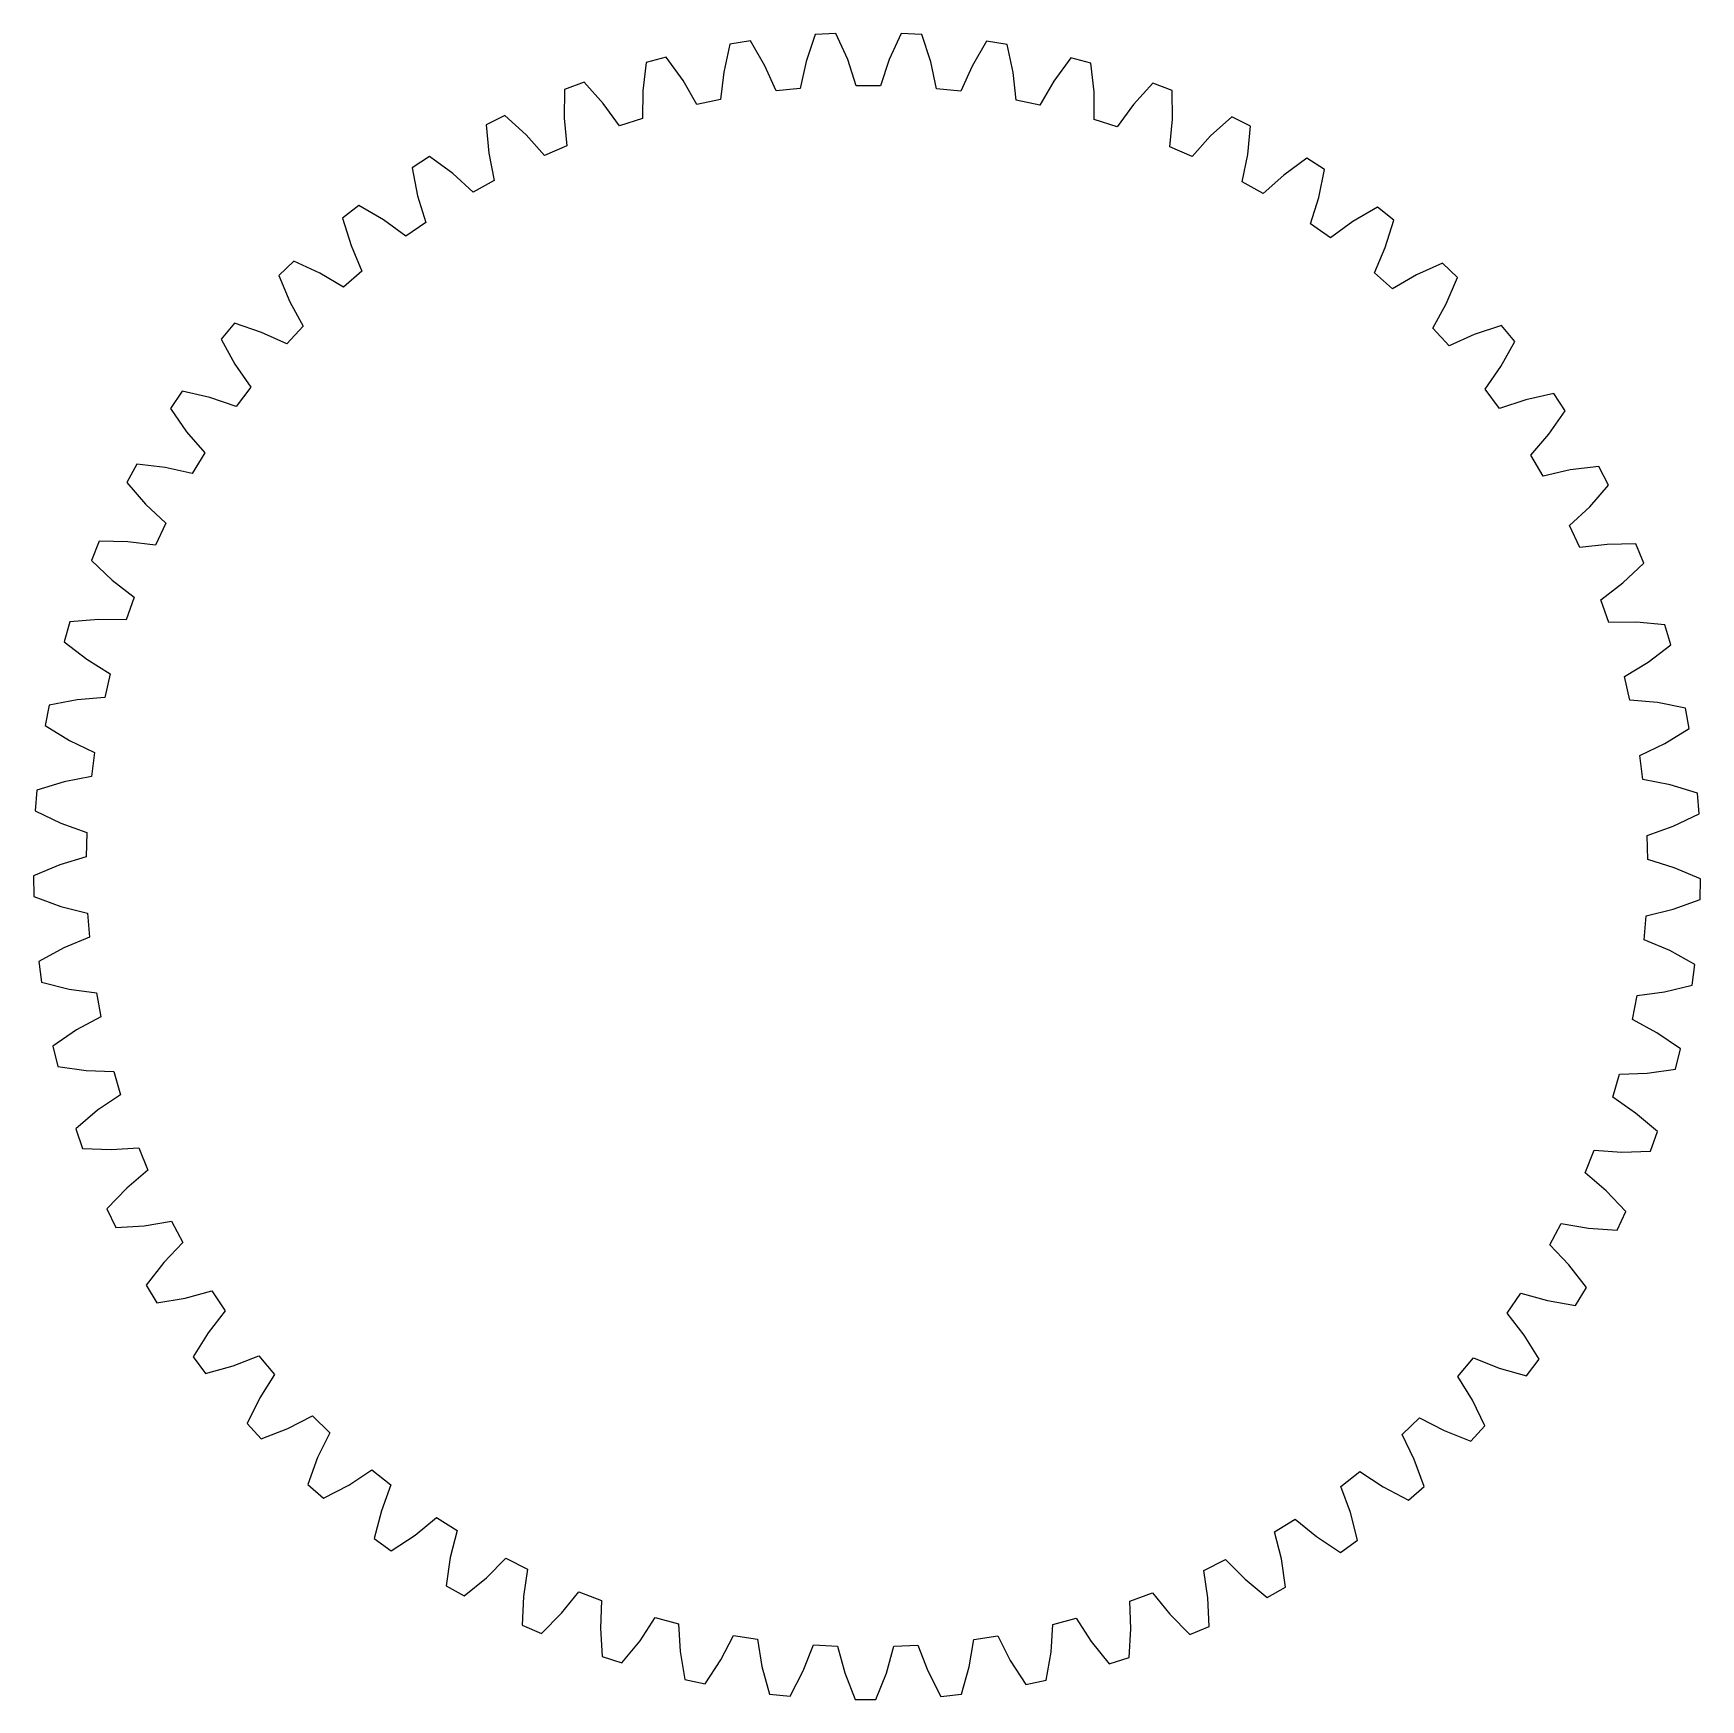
# Model space of a CAD drawing. Extents: x -15 to 15, y -15 to 15.
import ezdxf

# ---------------------------------------------------------------- set-up
doc = ezdxf.new("R2010")
doc.units = 0
doc.layers.add('Layer_1', color=7, linetype='CONTINUOUS')

msp = doc.modelspace()

# ---------------------------------------------------------------- linework, layer by layer
at = {"layer": 'Layer_1', "color": 7}
for p, q in [((-2.473389, 14.834844), (-2.585217, 14.330852)), ((-2.102236, 14.891972), (-2.473389, 14.834844)), ((-1.844027, 14.444926), (-2.102236, 14.891972)), ((-0.934893, 15.01053), (-1.097947, 14.520703)), ((-0.559833, 15.029185), (-0.934893, 15.01053)), ((-0.348958, 14.557956), (-0.559833, 15.029185)), ((0.613514, 15.027873), (0.400958, 14.557391)), ((0.988505, 15.007863), (0.613514, 15.027873)), ((1.14981, 14.517457), (0.988505, 15.007863)), ((2.155418, 14.885136), (1.895615, 14.439027)), ((2.526364, 14.826682), (2.155418, 14.885136)), ((2.636393, 14.322272), (2.526364, 14.826682)), ((-3.985667, 14.501907), (-4.045081, 13.989081)), ((-3.622356, 14.596874), (-3.985667, 14.501907)), ((-3.319549, 14.178762), (-3.622356, 14.596874)), ((-1.640402, 13.988827), (-1.844027, 14.444926)), ((-1.097947, 14.520703), (-1.205716, 14.032994)), ((-0.193307, 14.083343), (-0.348958, 14.557956)), ((0.400958, 14.557391), (0.243616, 14.083343)), ((1.255835, 14.029354), (1.14981, 14.517457)), ((1.895615, 14.439027), (1.690362, 13.983662)), ((3.674474, 14.584626), (3.370178, 14.167586)), ((4.037444, 14.488332), (3.674474, 14.584626)), ((4.095025, 13.975308), (4.037444, 14.488332)), ((-5.104075, 14.147069), (-5.455695, 14.015214)), ((-4.759883, 13.762287), (-5.104075, 14.147069)), ((-3.070107, 13.746031), (-3.319549, 14.178762)), ((-2.585217, 14.330852), (-2.642264, 13.83462)), ((2.691668, 13.825871), (2.636393, 14.322272)), ((3.370178, 14.167586), (3.119193, 13.73573)), ((-5.455695, 14.015214), (-5.462065, 13.499002)), ((-4.045081, 13.989081), (-4.050804, 13.489632)), ((-1.205716, 14.032994), (-1.640402, 13.988827)), ((0.243616, 14.083343), (-0.193307, 14.083343)), ((1.690362, 13.983662), (1.255835, 14.029354)), ((4.098965, 13.475831), (4.095025, 13.975308)), ((5.154579, 14.129514), (4.809013, 13.745974)), ((5.505726, 13.996418), (5.154579, 14.129514)), ((5.51025, 13.480177), (5.505726, 13.996418)), ((-6.531694, 13.547262), (-6.867894, 13.37996)), ((-6.149761, 13.199931), (-6.531694, 13.547262)), ((-4.46727, 13.357495), (-4.759883, 13.762287)), ((-2.642264, 13.83462), (-3.070107, 13.746031)), ((3.119193, 13.73573), (2.691668, 13.825871)), ((4.809013, 13.745974), (4.514955, 13.342227)), ((-6.867894, 13.37996), (-6.821151, 12.865836)), ((-5.462065, 13.499002), (-5.416406, 13.001613)), ((-4.050804, 13.489632), (-4.46727, 13.357495)), ((4.514955, 13.342227), (4.098965, 13.475831)), ((5.462816, 12.982958), (5.51025, 13.480177)), ((6.580044, 13.524627), (6.196875, 13.178651)), ((6.915644, 13.356141), (6.580044, 13.524627)), ((6.867065, 12.842158), (6.915644, 13.356141)), ((-5.817079, 12.827369), (-6.149761, 13.199931)), ((-5.416406, 13.001613), (-5.817079, 12.827369)), ((5.862863, 12.807275), (5.462816, 12.982958)), ((6.196875, 13.178651), (5.862863, 12.807275)), ((-7.890072, 12.80386), (-8.207289, 12.60289)), ((-7.47445, 12.497621), (-7.890072, 12.80386)), ((-6.821151, 12.865836), (-6.72459, 12.375785)), ((6.768758, 12.352446), (6.867065, 12.842158)), ((7.93576, 12.776372), (7.519047, 12.471628)), ((8.252256, 12.574272), (7.93576, 12.776372)), ((-8.207289, 12.60289), (-8.107929, 12.096301)), ((-7.105224, 12.16124), (-7.47445, 12.497621)), ((-6.72459, 12.375785), (-7.105224, 12.16124)), ((7.148621, 12.136574), (6.768758, 12.352446)), ((7.519047, 12.471628), (7.148621, 12.136574)), ((8.151089, 12.068022), (8.252256, 12.574272)), ((-8.107929, 12.096301), (-7.961495, 11.618753)), ((8.002949, 11.59101), (8.151089, 12.068022)), ((-9.164813, 11.924738), (-9.459687, 11.692215)), ((-8.719907, 11.662864), (-9.164813, 11.924738)), ((9.207354, 11.892706), (8.761516, 11.632412)), ((9.501393, 11.65911), (9.207354, 11.892706)), ((-9.459687, 11.692215), (-9.308763, 11.198495)), ((-8.318052, 11.36622), (-8.719907, 11.662864)), ((-7.961495, 11.618753), (-8.318052, 11.36622)), ((8.358601, 11.337208), (8.002949, 11.59101)), ((8.761516, 11.632412), (8.358601, 11.337208)), ((9.348707, 11.165955), (9.501393, 11.65911)), ((-9.308763, 11.198495), (-9.114004, 10.738558)), ((9.152306, 10.706695), (9.348707, 11.165955)), ((-10.342407, 10.919208), (-10.611807, 10.657588)), ((-9.872934, 10.704437), (-10.342407, 10.919208)), ((10.381348, 10.882943), (9.91111, 10.669893)), ((10.64981, 10.620363), (10.381348, 10.882943)), ((-10.611807, 10.657588), (-10.410924, 10.182016)), ((-9.442707, 10.450719), (-9.872934, 10.704437)), ((-9.114004, 10.738558), (-9.442707, 10.450719)), ((9.479978, 10.417671), (9.152306, 10.706695)), ((9.91111, 10.669893), (9.479978, 10.417671)), ((10.447228, 10.145524), (10.64981, 10.620363)), ((-10.410924, 10.182016), (-10.169904, 9.744515)), ((10.204648, 9.708898), (10.447228, 10.145524)), ((-11.410371, 9.797911), (-11.651439, 9.50996)), ((-10.921304, 9.632557), (-11.410371, 9.797911)), ((-10.467266, 9.424418), (-10.921304, 9.632557)), ((-10.169904, 9.744515), (-10.467266, 9.424418)), ((10.500867, 9.387729), (10.204648, 9.708898)), ((11.445296, 9.757836), (10.955643, 9.59426)), ((11.68534, 9.469066), (11.445296, 9.757836)), ((-11.651439, 9.50996), (-11.402723, 9.057586)), ((10.955643, 9.59426), (10.500867, 9.387729)), ((11.435005, 9.017567), (11.68534, 9.469066)), ((-11.402723, 9.057586), (-11.117997, 8.647207)), ((11.148819, 8.608203), (11.435005, 9.017567)), ((-12.357376, 8.572728), (-12.567567, 8.26155)), ((-11.853903, 8.458569), (-12.357376, 8.572728)), ((-11.380867, 8.298211), (-11.853903, 8.458569)), ((-11.117997, 8.647207), (-11.380867, 8.298211)), ((11.41044, 8.258248), (11.148819, 8.608203)), ((12.387925, 8.529322), (11.884045, 8.416941)), ((12.597, 8.217382), (12.387925, 8.529322)), ((-12.567567, 8.26155), (-12.273649, 7.837144)), ((11.884045, 8.416941), (11.41044, 8.258248)), ((12.301571, 7.793992), (12.597, 8.217382)), ((-12.273649, 7.837144), (-11.948238, 7.458204)), ((11.974809, 7.416238), (12.301571, 7.793992)), ((-13.173393, 7.256698), (-13.350474, 6.925538)), ((-12.66085, 7.194891), (-13.173393, 7.256698)), ((-11.948238, 7.458204), (-12.173833, 7.084006)), ((12.199065, 7.041249), (11.974809, 7.416238)), ((-13.350474, 6.925538), (-13.014474, 6.533588)), ((-12.173833, 7.084006), (-12.66085, 7.194891)), ((12.686475, 7.150413), (12.199065, 7.041249)), ((13.199235, 7.210357), (12.686475, 7.150413)), ((13.375129, 6.878576), (13.199235, 7.210357)), ((13.037736, 6.48784), (13.375129, 6.878576)), ((-13.014474, 6.533588), (-12.651827, 6.190123)), ((12.673862, 6.145673), (13.037736, 6.48784)), ((-12.651827, 6.190123), (-12.837752, 5.794758)), ((12.858374, 5.749631), (12.673862, 6.145673)), ((-13.84977, 5.863705), (-13.991863, 5.516092)), ((-13.333588, 5.854956), (-13.84977, 5.863705)), ((-12.837752, 5.794758), (-13.333588, 5.854956)), ((13.354423, 5.808079), (12.858374, 5.749631)), ((13.870632, 5.814853), (13.354423, 5.808079)), ((14.01148, 5.46676), (13.870632, 5.814853)), ((-13.991863, 5.516092), (-13.617343, 5.160774)), ((13.635696, 5.112768), (14.01148, 5.46676)), ((-13.617343, 5.160774), (-13.221301, 4.856426)), ((-13.221301, 4.856426), (-13.365587, 4.444015)), ((13.238571, 4.809831), (13.635696, 5.112768)), ((13.381379, 4.396883), (13.238571, 4.809831)), ((-14.379335, 4.40868), (-14.484931, 4.048311)), ((-13.864987, 4.453046), (-14.379335, 4.40868)), ((-13.365587, 4.444015), (-13.864987, 4.453046)), ((13.88081, 4.403939), (13.381379, 4.396883)), ((14.394996, 4.357767), (13.88081, 4.403939)), ((14.499304, 3.997003), (14.394996, 4.357767)), ((-14.484931, 4.048311), (-14.075864, 3.733379)), ((14.089114, 3.683539), (14.499304, 3.997003)), ((-14.075864, 3.733379), (-13.650625, 3.471364)), ((13.662945, 3.423047), (14.089114, 3.683539)), ((-13.650625, 3.471364), (-13.75174, 3.046309)), ((13.762541, 2.997626), (13.662945, 3.423047)), ((-13.75174, 3.046309), (-14.249414, 3.003835)), ((-14.756474, 2.906835), (-14.824455, 2.537519)), ((-14.249414, 3.003835), (-14.756474, 2.906835)), ((14.260058, 2.953373), (13.762541, 2.997626)), ((14.766769, 2.854567), (14.260058, 2.953373)), ((14.833435, 2.484997), (14.766769, 2.854567)), ((-14.824455, 2.537519), (-14.385177, 2.266303)), ((14.393186, 2.215362), (14.833435, 2.484997)), ((-14.385177, 2.266303), (-13.935252, 2.049387)), ((13.942489, 2.000055), (14.393186, 2.215362)), ((-13.935252, 2.049387), (-13.992126, 1.616176)), ((13.997815, 1.566646), (13.942489, 2.000055)), ((-14.482792, 1.522761), (-14.977191, 1.374142)), ((-13.992126, 1.616176), (-14.482792, 1.522761)), ((14.488147, 1.471481), (13.997815, 1.566646)), ((-14.977191, 1.374142), (-15.006842, 0.999803)), ((14.982011, 1.321085), (14.488147, 1.471481)), ((15.010325, 0.946632), (14.982011, 1.321085)), ((-15.006842, 0.999803), (-14.542002, 0.775182)), ((14.544685, 0.723705), (15.010325, 0.946632)), ((-14.542002, 0.775182), (-14.072158, 0.605679)), ((-14.072158, 0.605679), (-14.084181, 0.168941)), ((14.074242, 0.555867), (14.544685, 0.723705)), ((14.08471, 0.119072), (14.074242, 0.555867)), ((-14.562644, 0.025543), (-15.039139, -0.173113)), ((-14.084181, 0.168941), (-14.562644, 0.025543)), ((14.562656, -0.02599), (14.08471, 0.119072)), ((-15.039139, -0.173113), (-15.030136, -0.548525)), ((15.03844, -0.226368), (14.562656, -0.02599)), ((15.028099, -0.601752), (15.03844, -0.226368)), ((-15.030136, -0.548525), (-14.544666, -0.724152)), ((-14.544666, -0.724152), (-14.059887, -0.844435)), ((-14.059887, -0.844435), (-14.026943, -1.280101)), ((14.022303, -1.329744), (14.056803, -0.894191)), ((14.056803, -0.894191), (14.542007, -0.775629)), ((14.542007, -0.775629), (15.028099, -0.601752)), ((-14.488126, -1.471928), (-14.941671, -1.718533)), ((-14.026943, -1.280101), (-14.488126, -1.471928)), ((14.482797, -1.523207), (14.022303, -1.329744)), ((-14.941671, -1.718533), (-14.894119, -2.091039)), ((14.935458, -1.77145), (14.482797, -1.523207)), ((14.886576, -2.143786), (14.935458, -1.77145)), ((-14.894119, -2.091039), (-14.393166, -2.215809)), ((-14.393166, -2.215809), (-13.898589, -2.285603)), ((-13.898589, -2.285603), (-13.821023, -2.715596)), ((13.811277, -2.764139), (13.890356, -2.334794)), ((13.890356, -2.334794), (14.385181, -2.26675)), ((14.385181, -2.26675), (14.886576, -2.143786)), ((-14.260039, -2.95382), (-14.685819, -3.245751)), ((-13.821023, -2.715596), (-14.260039, -2.95382)), ((14.249436, -3.003943), (13.811277, -2.764139)), ((14.674173, -3.297397), (14.249436, -3.003943)), ((-14.685819, -3.245751), (-14.600221, -3.611398)), ((14.587268, -3.662734), (14.674173, -3.297397)), ((-14.600221, -3.611398), (-14.089094, -3.683985)), ((-14.089094, -3.683985), (-13.589959, -3.702612)), ((-13.589959, -3.702612), (-13.468595, -4.122333)), ((13.453827, -4.16969), (13.576688, -3.750421)), ((13.576688, -3.750421), (14.075888, -3.733487)), ((14.075888, -3.733487), (14.587268, -3.662734)), ((-13.468595, -4.122333), (-13.880789, -4.404414)), ((13.86501, -4.453267), (13.453827, -4.16969)), ((-13.880789, -4.404414), (-14.2743, -4.738593)), ((14.257324, -4.788829), (13.86501, -4.453267)), ((-14.2743, -4.738593), (-14.151559, -5.093488)), ((14.133314, -5.1433), (14.257324, -4.788829)), ((-14.151559, -5.093488), (-13.635676, -5.113243)), ((-13.635676, -5.113243), (-13.137275, -5.080393)), ((-13.137275, -5.080393), (-12.973397, -5.48541)), ((12.953761, -5.530904), (13.119085, -5.12648)), ((13.119085, -5.12648), (13.617366, -5.16108)), ((13.617366, -5.16108), (14.133314, -5.1433)), ((-12.973397, -5.48541), (-13.354402, -5.808413)), ((13.333611, -5.855234), (12.953761, -5.530904)), ((-13.354402, -5.808413), (-13.711464, -6.181257)), ((13.689342, -6.229376), (13.333611, -5.855234)), ((-13.711464, -6.181257), (-13.552883, -6.521673)), ((13.529543, -6.5692), (13.689342, -6.229376)), ((-13.552883, -6.521673), (-13.037718, -6.488174)), ((-13.037718, -6.488174), (-12.545333, -6.404269)), ((-12.545333, -6.404269), (-12.34068, -6.790293)), ((12.316387, -6.833501), (12.522418, -6.448211)), ((12.522418, -6.448211), (13.014499, -6.533865)), ((13.014499, -6.533865), (13.529543, -6.5692)), ((-12.34068, -6.790293), (-12.686456, -7.150747)), ((12.660873, -7.195169), (12.316387, -6.833501)), ((-12.686456, -7.150747), (-13.003287, -7.558332)), ((12.976248, -7.603911), (12.660873, -7.195169)), ((-13.003287, -7.558332), (-12.810546, -7.88063)), ((-12.810546, -7.88063), (-12.30155, -7.794326)), ((-12.30155, -7.794326), (-11.820406, -7.660243)), ((-11.820406, -7.660243), (-11.577144, -8.02318)), ((11.548455, -8.063679), (11.793009, -7.701588)), ((11.793009, -7.701588), (12.273674, -7.837422)), ((12.782357, -7.925503), (12.976248, -7.603911)), ((-11.577144, -8.02318), (-11.884024, -8.417275)), ((11.853927, -8.458847), (11.548455, -8.063679)), ((12.273674, -7.837422), (12.782357, -7.925503)), ((-11.884024, -8.417275), (-12.157272, -8.855284)), ((12.125604, -8.897843), (11.853927, -8.458847)), ((-12.157272, -8.855284), (-11.932411, -9.156049)), ((-11.932411, -9.156049), (-11.434986, -9.017901)), ((-11.434986, -9.017901), (-10.97018, -8.835049)), ((-10.97018, -8.835049), (-10.690889, -9.171035)), ((10.658106, -9.208344), (10.938595, -8.873347)), ((10.938595, -8.873347), (11.402746, -9.057863)), ((11.899674, -9.197789), (12.125604, -8.897843)), ((-10.690889, -9.171035), (-10.955623, -9.594594)), ((10.921327, -9.632835), (10.658106, -9.208344)), ((11.402746, -9.057863), (11.899674, -9.197789)), ((-10.955623, -9.594594), (-11.182383, -10.058398)), ((-10.447209, -10.145858), (-10.003667, -9.916186)), ((-10.003667, -9.916186), (-9.691307, -10.221691)), ((11.146426, -10.097429), (10.921327, -9.632835)), ((-11.182383, -10.058398), (-10.927792, -10.334439)), ((-10.927792, -10.334439), (-10.447209, -10.145858)), ((-9.691307, -10.221691), (-9.91109, -10.670227)), ((9.654778, -10.255417), (9.968227, -9.95104)), ((9.968227, -9.95104), (10.410947, -10.182293)), ((10.410947, -10.182293), (10.890852, -10.372567)), ((10.890852, -10.372567), (11.146426, -10.097429)), ((9.872957, -10.704715), (9.654778, -10.255417)), ((-9.91109, -10.670227), (-10.088959, -11.154859)), ((10.049093, -11.189996), (9.872957, -10.704715)), ((-9.348687, -11.166289), (-8.931112, -10.892223)), ((-8.931112, -10.892223), (-8.588996, -11.163975)), ((8.549108, -11.193778), (8.892191, -10.923239)), ((8.892191, -10.923239), (9.308786, -11.198773)), ((-10.088959, -11.154859), (-9.807336, -11.403271)), ((-9.807336, -11.403271), (-9.348687, -11.166289)), ((-8.588996, -11.163975), (-8.761496, -11.632746)), ((8.719931, -11.663141), (8.549108, -11.193778)), ((9.308786, -11.198773), (9.766585, -11.437392)), ((9.766585, -11.437392), (10.049093, -11.189996)), ((-8.761496, -11.632746), (-8.88859, -12.133098)), ((8.845239, -12.163945), (8.719931, -11.663141)), ((-8.15107, -12.068356), (-7.763886, -11.752803)), ((-7.763886, -11.752803), (-7.395638, -11.987951)), ((-7.395638, -11.987951), (-7.519028, -12.471962)), ((7.352816, -12.013464), (7.7219, -11.779643)), ((7.474473, -12.497898), (7.352816, -12.013464)), ((7.7219, -11.779643), (8.107952, -12.09655)), ((-8.88859, -12.133098), (-8.582917, -12.351227)), ((-8.582917, -12.351227), (-8.15107, -12.068356)), ((8.107952, -12.09655), (8.538787, -12.381002)), ((8.538787, -12.381002), (8.845239, -12.163945)), ((-7.519028, -12.471962), (-7.593999, -12.982728)), ((-6.867045, -12.842492), (-6.514357, -12.488811)), ((-6.514357, -12.488811), (-6.123886, -12.684842)), ((6.07858, -12.705811), (6.469752, -12.511163)), ((6.469752, -12.511163), (6.821174, -12.866114)), ((7.547621, -13.008946), (7.474473, -12.497898)), ((-7.267518, -13.168289), (-6.867045, -12.842492)), ((-6.123886, -12.684842), (-6.196855, -13.178957)), ((6.149784, -13.200208), (6.07858, -12.705811)), ((6.821174, -12.866114), (7.220479, -13.193322)), ((-7.593999, -12.982728), (-7.267518, -13.168289)), ((-6.196855, -13.178957), (-6.218911, -13.694746)), ((-5.51023, -13.480511), (-5.195778, -13.092428)), ((-5.195778, -13.092428), (-4.787218, -13.247283)), ((4.739914, -13.263483), (5.149025, -13.110095)), ((5.149025, -13.110095), (5.462088, -13.499279)), ((6.169999, -13.716054), (6.149784, -13.200208)), ((7.220479, -13.193322), (7.547621, -13.008946)), ((-5.875081, -13.845735), (-5.51023, -13.480511)), ((-4.787218, -13.247283), (-4.808991, -13.74628)), ((4.759907, -13.762564), (4.739914, -13.263483)), ((5.462088, -13.499279), (5.825632, -13.865829)), ((-6.218911, -13.694746), (-5.875081, -13.845735)), ((-4.808991, -13.74628), (-4.777899, -14.261618)), ((-4.095003, -13.975614), (-3.822119, -13.557276)), ((-3.822119, -13.557276), (-3.399801, -13.66929)), ((-3.399801, -13.66929), (-3.370155, -14.167892)), ((3.319571, -14.17904), (3.351001, -13.680551)), ((3.351001, -13.680551), (3.773716, -13.570032)), ((3.773716, -13.570032), (4.045103, -13.98933)), ((4.726972, -14.277761), (4.759907, -13.762564)), ((5.825632, -13.865829), (6.169999, -13.716054)), ((-4.420366, -14.376454), (-4.095003, -13.975614)), ((-2.63637, -14.322606), (-2.407948, -13.878417)), ((-2.407948, -13.878417), (-1.97635, -13.946432)), ((-1.97635, -13.946432), (-1.895592, -14.439333)), ((-1.149787, -14.517763), (-0.96825, -14.052463)), ((-0.96825, -14.052463), (-0.531946, -14.075605)), ((-0.531946, -14.075605), (-0.400935, -14.557613)), ((0.34898, -14.558262), (0.48171, -14.076734)), ((0.48171, -14.076734), (0.918094, -14.055003)), ((0.918094, -14.055003), (1.097969, -14.52098)), ((1.844049, -14.445203), (1.926568, -13.952585)), ((1.926568, -13.952585), (2.358406, -13.886121)), ((2.358406, -13.886121), (2.585239, -14.331101)), ((4.045103, -13.98933), (4.369032, -14.391327)), ((-4.777899, -14.261618), (-4.420366, -14.376454)), ((-3.370155, -14.167892), (-3.286241, -14.677303)), ((-2.918794, -14.754773), (-2.63637, -14.322606)), ((2.585239, -14.331101), (2.866119, -14.764284)), ((3.233838, -14.688112), (3.319571, -14.17904)), ((4.369032, -14.391327), (4.726972, -14.277761)), ((-3.286241, -14.677303), (-2.918794, -14.754773)), ((-1.895592, -14.439333), (-1.759746, -14.937399)), ((-1.386283, -14.976684), (-1.149787, -14.517763)), ((-0.400935, -14.557613), (-0.214599, -15.039055)), ((0.160923, -15.039055), (0.34898, -14.558262)), ((1.097969, -14.52098), (1.332824, -14.98072)), ((1.706425, -14.942761), (1.844049, -14.445203)), ((2.866119, -14.764284), (3.233838, -14.688112)), ((-1.759746, -14.937399), (-1.386283, -14.976684)), ((1.332824, -14.98072), (1.706425, -14.942761)), ((-0.214599, -15.039055), (0.160923, -15.039055))]:
    msp.add_line(p, q, dxfattribs=at)

doc.saveas('drawing.dxf')
